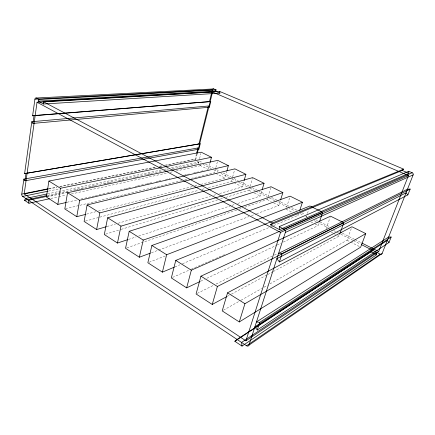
<?xml version="1.0" encoding="UTF-8"?>
<svg xmlns="http://www.w3.org/2000/svg" width="435" height="435" viewBox="0 0 435 435"><rect width="100%" height="100%" fill="white"/><g stroke="black" fill="none" stroke-linecap="round" stroke-linejoin="round"><path stroke-width="0.33" stroke-dasharray="2.17 1.63" d="M195.184 159.808A1.294 1.006 78.2 0 1 195.19 159.079L196.489 153.849M197.153 153.936L195.842 159.205L165.904 165.267M198.3 163.767L198.947 161.195M199.594 158.623L200.888 153.479M208.463 168.938L209.975 163.103M215.695 168.187L214.498 172.738L191.416 178.323M215.869 167.535L217.408 161.679M200.736 184.413L225.009 178.094L226.787 171.537M208.506 187.594L231.425 181.362L232.464 177.61M232.638 176.985L234.71 169.476M219.55 193.57L242.317 186.909L243.926 181.232M225.613 197.436L248.967 190.291L249.88 187.126M250.065 186.495L252.447 178.263M237.738 203.45L260.25 196.038L261.962 190.296M244.72 207.267L267.144 199.551L267.726 197.626M267.922 196.99L270.836 187.376M256.552 213.775L278.846 205.51L280.461 200.345M286.589 207.299L289.732 197.414M273.745 225.547L298.144 215.336L298.551 214.091M306.191 217.239L306.61 215.988M307.442 213.487L308.486 210.361M283.31 242.061L318.181 225.542L319.263 222.388M326.114 228.832L330.1 217.44M273.229 271.581L339.001 236.14L339.691 234.226M269.89 283.897L347.021 240.223L351.507 227.989M223.378 310.231L240.452 300.563M241.044 300.232L261.647 288.563M264.001 287.231L267.536 285.229M227.19 296.387L230.773 294.457M231.371 294.136L267.248 274.806M267.846 274.48L272.631 271.902M197.294 293.375L213.672 285.235M216.097 284.028L271.908 256.297M274.333 255.089L277.367 253.583M200.72 281.2L204.39 279.46M206.837 278.297L276.578 245.253M277.193 244.959L280.863 243.225M172.575 277.399L190.601 269.504M191.221 269.232L225.401 254.252M174.897 266.911L179.9 264.817M182.401 263.773L270.613 226.858M271.239 226.591L273.12 225.808M149.113 262.245L165.512 255.883M151.451 252.74L248.907 216.608M251.457 215.662L255.916 214.009M126.819 247.841L238.309 209.474M238.951 209.251L242.154 208.147M128.39 239.446L136.111 236.906M138.683 236.058L231.306 205.57M231.947 205.358L235.166 204.298M105.613 234.133L120.528 229.571M121.18 229.375L217.832 199.817M220.425 199.023L224.966 197.631M107.026 226.499L115.482 224.025M118.081 223.264L210.442 196.234M213.694 195.282L215.646 194.711M85.407 221.078L99.158 217.342M99.811 217.163L198.686 190.269M201.96 189.377L205.233 188.485M86.598 214.123L95.782 211.731M98.408 211.051L194.179 186.12M194.836 185.946L200.084 184.581M65.478 208.789L79.322 205.44M79.98 205.282L182.189 180.558M184.826 179.916L186.8 179.437M67.055 202.275L76.957 199.98M80.915 199.067L94.776 195.859M95.434 195.707L106.657 193.107M107.314 192.955L115.895 190.97M116.558 190.818L125.139 188.833M125.797 188.681L127.776 188.219M128.434 188.067L131.734 187.306M135.035 186.539L137.014 186.082M137.677 185.93L146.258 183.945M146.916 183.793L148.895 183.331M149.558 183.178L152.859 182.417M156.154 181.651L158.139 181.194M158.797 181.042L162.097 180.275M165.398 179.514L170.014 178.442M184.538 175.082L186.517 174.625M187.175 174.473L189.818 173.859M193.776 172.945L195.755 172.488M196.419 172.336L200.377 171.417M201.035 171.265L204.999 170.346M50.824 198.463L58.116 196.87M58.779 196.723L66.071 195.125M71.373 193.966L167.502 172.923M170.15 172.342L172.804 171.76M176.115 171.037L201.307 165.523L200.187 164.952M47.072 196.886L66.952 192.613M47.692 195.353L162.94 170.846M166.252 170.145L168.9 169.579M172.211 168.878L197.381 163.522L198.561 162.119L170.634 167.992M47.04 196.321L68.279 191.775M73.586 190.639L75.576 190.215M76.239 190.073L78.235 189.644M78.898 189.502L80.888 189.078M81.552 188.937L83.542 188.507M88.854 187.371L90.844 186.947M91.508 186.805L93.498 186.376M94.161 186.234L96.151 185.81M104.117 184.103L106.107 183.679M106.771 183.537L108.761 183.113M109.43 182.966L111.42 182.542M119.386 180.84L121.376 180.411M122.039 180.269L124.029 179.845M134.649 177.572L136.639 177.143M147.258 174.87L149.249 174.446M149.912 174.304L151.907 173.88M47.622 193.836L161.325 169.944M163.984 169.384L167.975 168.546M48.53 191.095L59.149 188.91M48.812 188.98L56.795 187.36M60.122 186.691L156.589 167.154M159.917 166.48L162.576 165.942M49.014 188.6L56.985 186.99M59.644 186.452L155.986 166.996M159.308 166.328L161.967 165.789M164.626 165.251L195.19 159.079M199.475 161.037L202.503 162.57M205.532 164.098L213.4 168.073M216.429 169.601L219.457 171.129M223.09 172.961L231.567 177.246M233.992 178.464L238.228 180.607M240.653 181.83L249.733 186.414M252.153 187.637L257.602 190.389M258.211 190.699L269.107 196.201M271.532 197.425L276.981 200.176M277.584 200.481L289.09 206.288M291.51 207.511L296.964 210.263M301.808 212.71L304.832 214.237M315.734 219.74L317.55 220.659M319.97 221.883L329.659 226.776M342.372 233.198L354.487 239.31M355.09 239.614L361.148 242.676M196.946 161.303L200.53 163.12M202.835 164.289L211.312 168.579M213.732 169.808L217.968 171.956M220.996 173.483L229.468 177.779M231.888 179.008L236.129 181.15M238.549 182.379L247.629 186.979M250.049 188.203L255.497 190.965M256.101 191.269L266.998 196.789M269.417 198.017L274.866 200.774M275.469 201.084L287.578 207.218M288.182 207.522L294.843 210.893M300.286 213.656L303.315 215.189M305.734 216.412L306.947 217.027M314.211 220.708L316.631 221.932M317.235 222.242L328.131 227.761M333.58 230.517L335.999 231.746M336.608 232.051L338.419 232.975M340.844 234.199L352.948 240.332M353.552 240.637L360.213 244.013M199.931 165.327L208.3 169.585M215.662 173.337L225.009 178.094M231.425 181.362L233.242 182.287M233.845 182.597L242.317 186.909M248.967 190.291L251.936 191.808M254.312 193.015L260.25 196.038M267.144 199.551L271.239 201.639M273.582 202.83L278.846 205.51M285.996 209.153L291.782 212.095M296.985 214.749L298.144 215.336M310.971 221.872L312.776 222.785M315.179 224.009L318.181 225.542M331.252 232.198L333.041 233.106M333.64 233.41L335.423 234.324M337.81 235.536L339.001 236.14M347.021 240.223L349.985 241.735M350.577 242.034L359.462 246.563"/><path stroke-width="0.65" d="M408.699 171.276L408.895 173.288L279.574 229.675L279.205 226.63L408.699 171.276L412.211 172.755A1.653 1.582 41.3 0 1 413.141 174.881L382.12 253.513L248.983 345.134A2.365 1.745 59.1 0 1 246.553 345.771L22.647 196.424A1.783 1.071 76.9 0 1 21.772 194.102L23.849 179.095L197.947 147.965L198.887 149.183L24.969 180.808L23.849 179.095M198.887 149.183L200.23 143.789L24.61 173.614L31.793 121.708L208.365 106.02L209.338 107.238L32.968 123.426L31.793 121.708M209.338 107.238L210.757 101.545L32.609 115.808L34.914 99.18A1.925 1.196 82.3 0 1 36.35 98.005L213.759 88.936L216.179 89.958L215.233 91.165L38.171 101.148L39.128 99.474L216.179 89.958M24.969 180.808L25.991 173.494M32.968 123.426L34.066 115.547L210.757 101.545M24.191 193.966L37.04 102.247L212.546 92.057L408.46 175.55L378.706 251.539L245.911 340.844L24.191 193.966L48.144 189.116M210.143 162.456L211.481 157.274L201.209 152.196L48.894 181.047L46.414 197.028L57.817 204.412L66.397 202.427M57.817 204.412L60.454 188.279L48.894 181.047M226.967 170.884L228.386 165.637L217.75 160.379L67.555 192.721L64.815 208.947L76.761 216.684L85.287 214.466M76.761 216.684L79.67 200.301L228.386 165.637M244.106 180.607L245.9 174.299L234.878 168.851L87.114 204.961L84.096 221.437L96.619 229.549L106.374 226.689M96.619 229.549L99.827 212.911L245.9 174.299M262.153 189.66L264.05 183.282L252.626 177.632L107.641 217.804L104.313 234.53L117.455 243.045L127.749 239.658M117.455 243.045L120.99 226.151L264.05 183.282M280.662 199.698L282.88 192.596L271.032 186.735L129.2 231.289L125.541 248.282L139.352 257.226L150.178 253.213M139.352 257.226L143.235 240.071L282.88 192.596M299.775 210.355L302.423 202.264L290.123 196.18L151.875 245.476L147.851 262.735L162.385 272.147L174.272 267.177M162.385 272.147L166.654 254.725L302.423 202.264M196.647 153.196L197.947 147.965M24.61 173.614L198.953 143.925L208.365 106.02M209.425 101.757L212.394 89.789A1.37 1.087 86.6 0 1 213.759 88.936M197.316 153.278L212.546 92.057M319.48 221.758L322.726 212.307L309.943 205.983L175.756 260.418L171.336 277.943L186.648 287.867L200.105 281.488M186.648 287.867L191.335 270.168L322.726 212.307M339.92 233.59L343.824 222.747L330.54 216.173L200.943 276.176L196.082 293.978L212.236 304.446L226.591 296.713M212.236 304.446L217.391 286.469L343.824 222.747M227.538 292.82L222.203 310.894L239.277 321.954L360.648 247.167L365.775 233.606L351.953 226.766L227.538 292.82L244.932 303.701L365.775 233.606M239.277 321.954L244.932 303.701M245.911 340.844L280.526 232.415L408.46 175.55M248.983 345.134L285.338 232.431A2.507 2.093 64.9 0 0 283.973 229.153L279.205 226.63M257.259 330.029L259.755 322.357L391.174 237.037L389.02 242.48L257.259 330.029L254.905 326.783L387.286 240.414L389.02 242.48M279.39 261.952L282.141 253.491L410.178 189.073L407.878 194.88L279.39 261.952L276.872 258.667L406.067 192.808L407.878 194.88M49.498 198.757L28.944 203.254L24.512 200.285L25.676 198.447L46.958 193.977M279.574 229.675L270.51 224.851L272.392 223.019L403.669 169.15L219.702 91.448L43.174 101.616L43.554 104.014L219.925 93.155L219.702 91.448M270.51 224.851L402.196 170.449L403.669 169.15M234.84 341.279L237.042 339.425L372.925 250.451L234.84 341.279L242.029 346.102L376.639 254.714L376.378 252.202L241.55 342.432L242.029 346.102M246.553 345.771L380.201 254.138A1.593 1.397 47.1 0 0 382.12 253.513M285.338 232.431L413.141 174.881M283.973 229.153L412.211 172.755M24.512 200.285L47.034 195.494M47.04 196.321L28.454 200.296L28.944 203.254M22.647 196.424L47.866 191.231M60.454 188.279L211.481 157.274M21.772 194.102L48.35 188.736M32.609 115.808L34.066 115.547M198.953 143.925L200.23 143.789M34.914 99.18L212.394 89.789M410.178 189.073L407.497 189.181L278.574 253.393L282.141 253.491M391.174 237.037L388.629 237.015L256.449 321.992L259.755 322.357M215.233 91.165L219.925 93.155M402.196 170.449L408.895 173.288M339.952 231.975L341.165 232.584M361.751 242.98L378.706 251.539M361.425 244.622L380.201 254.138M371.126 251.908L376.639 254.714M36.35 98.005L39.128 99.474M43.174 101.616L272.392 223.019M38.171 101.148L43.554 104.014M37.04 102.247L280.526 232.415M67.555 192.721L79.67 200.301M87.114 204.961L99.827 212.911M107.641 217.804L120.99 226.151M129.2 231.289L143.235 240.071M151.875 245.476L166.654 254.725M175.756 260.418L191.335 270.168M200.943 276.176L217.391 286.469"/></g></svg>
